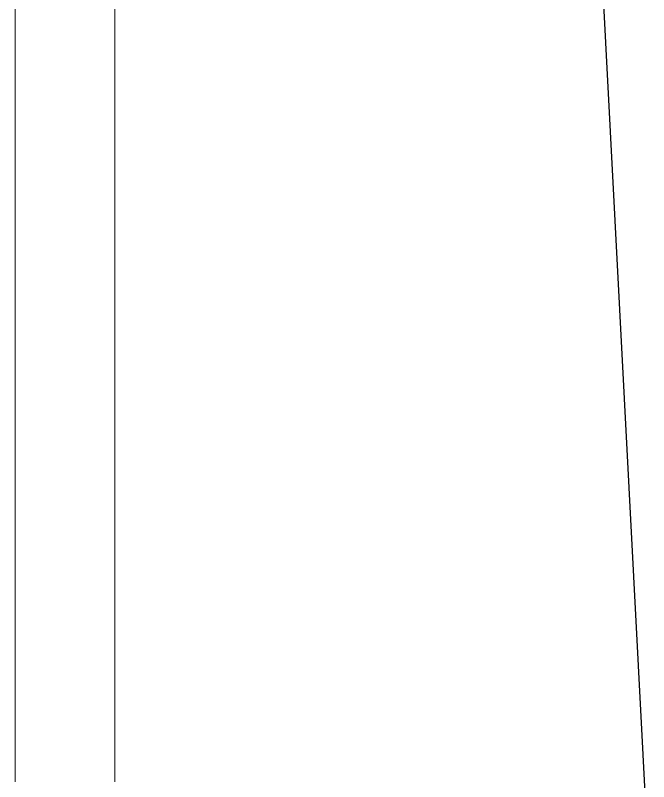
# Model space of a CAD drawing. Header units: millimetres. Extents: x 5194 to 16594, y 329 to 7592.
# Drawn here: x 10611.1 to 10674.6, y 2778.7 to 2855.6 of the extents above; entities that cross this region are included whole.
import ezdxf

# ---------------------------------------------------------------- set-up
doc = ezdxf.new("R2010")
doc.units = ezdxf.units.MM
doc.header["$MEASUREMENT"] = 0
doc.layers.add('PDF_Geometry', color=7, linetype='Continuous', true_color=0x231f20)

msp = doc.modelspace()

# ---------------------------------------------------------------- linework, layer by layer
at = {"layer": 'PDF_Geometry', "color": 0, "lineweight": 9}
for p, q in [((10611.085, 2778.679), (10611.085, 3113.207)), ((10657.08, 3105.412), (10674.622, 2770.794)), ((10674.622, 2770.794), (10657.08, 3105.412)), ((10674.622, 2770.311), (10657.08, 3104.883)), ((10621.077, 2778.679), (10621.077, 3095.89))]:
    msp.add_line(p, q, dxfattribs=at)

doc.saveas('drawing.dxf')
